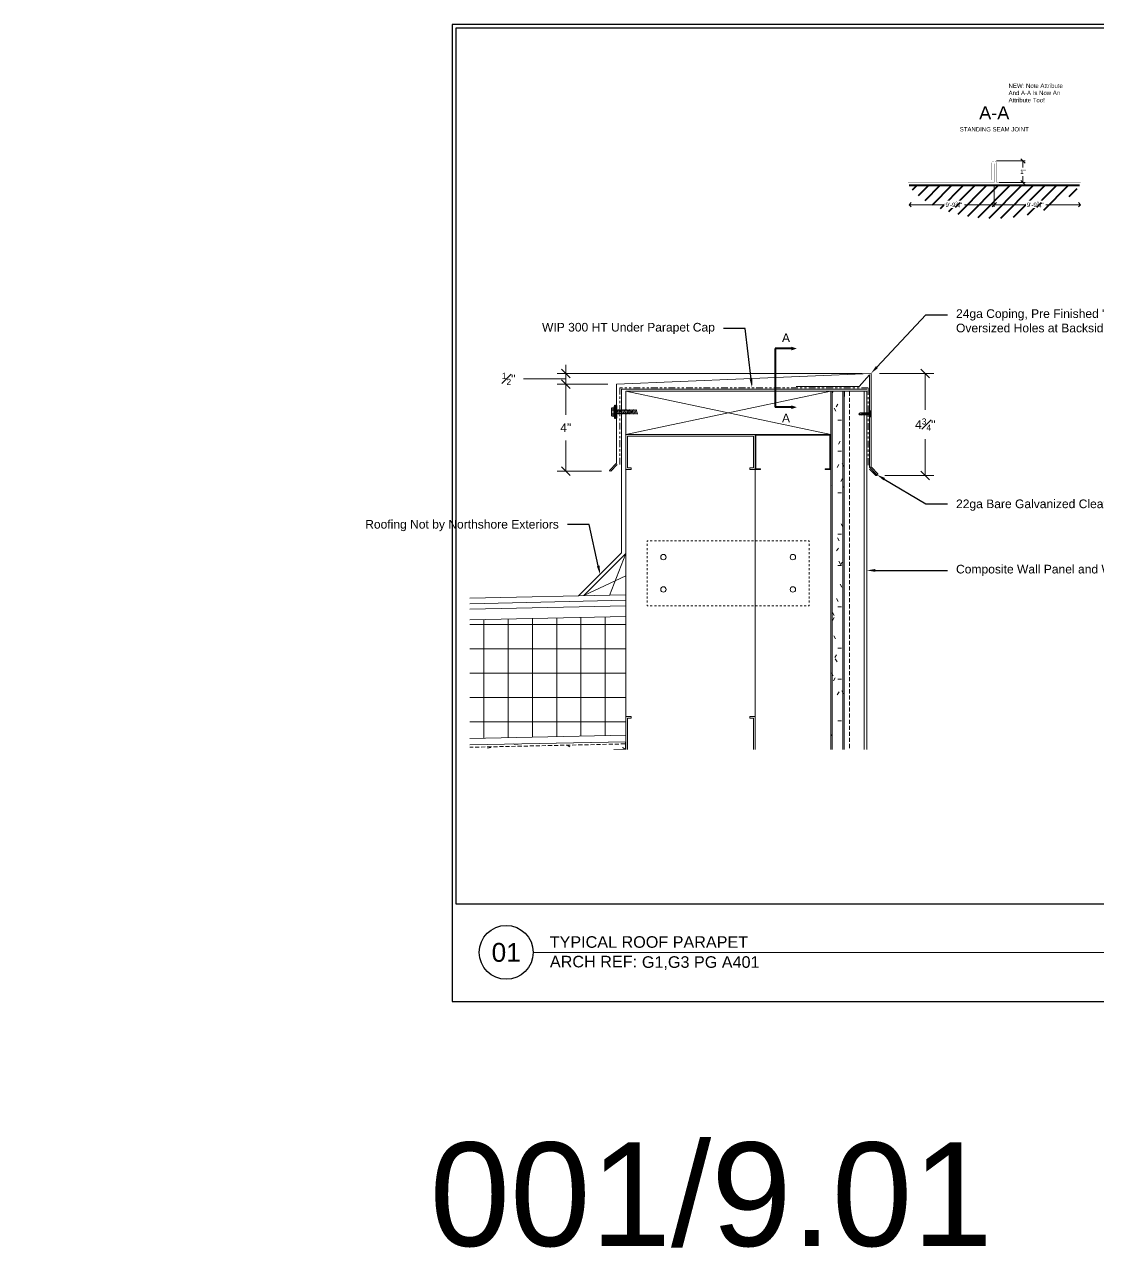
# Model space of a CAD drawing. Header units: inches. Extents: x -293 to 39679, y -468 to 198.
# Drawn here: x -39.9 to 9.9, y -11.2 to 45.5 of the extents above; entities that cross this region are included whole.
import ezdxf
from ezdxf import colors
from ezdxf.entities.mleader import LeaderData, LeaderLine
from ezdxf.enums import TextEntityAlignment as Align
from ezdxf.math import Vec2, Vec3

# ---------------------------------------------------------------- set-up
doc = ezdxf.new("R2010")
doc.units = ezdxf.units.IN
doc.header["$MEASUREMENT"] = 0
doc.linetypes.add('PHANTOM2', pattern=[1.25, 0.625, -0.125, 0.125, -0.125, 0.125, -0.125])
doc.layers.get('Defpoints').update_dxf_attribs({"color": 3})
doc.layers.add('NSE-Border', color=156, linetype='Continuous', plot=False)
for name, color, linetype, lineweight in [('NSE-By_Others', 252, 'Continuous', 0), ('NSE-Call-Outs', 51, 'Continuous', 13), ('NSE-Dimensions', 51, 'Continuous', 13), ('NSE-Hardware', 111, 'Continuous', 25), ('NSE-Notes', 11, 'Continuous', 40), ('NSE-Title', 51, 'Continuous', 9), ('NSE-Underlayment', 6, 'PHANTOM2', 13), ('nsm-Det-Obj_02_Flashing', 2, 'Continuous', 18)]:
    doc.layers.add(name, color=color, linetype=linetype, lineweight=lineweight)
doc.layers.add('NSE-Detail Border', color=7, linetype='Continuous')
doc.styles.add('002 - NSSM - Standard', font='arial.ttf', dxfattribs={"height": 0.2})
doc.styles.add('004 - NSSM - Standard', font='arial.ttf', dxfattribs={"height": 0.4})
doc.styles.add('008 - NSSM - Standard', font='arial.ttf', dxfattribs={"height": 0.8})
doc.styles.add('048 - NSSM - Standard', font='arial.ttf', dxfattribs={"height": 4.8})
doc.styles.add('Anno - NSSM - Standard', font='arial.ttf', dxfattribs={"height": 0.1})
doc.dimstyles.new('002 - NSSM - Standard', dxfattribs={"dimtxt": 0.2, "dimasz": 0.2, "dimexe": 0.1, "dimexo": 0.1, "dimgap": 0.1, "dimtad": 0, "dimtih": 1, "dimtoh": 1, "dimdec": 4, "dimzin": 3, "dimdsep": 46, "dimlunit": 4, "dimtxsty": '002 - NSSM - Standard', "dimblk": 'OBLIQUE', "dimcen": 0.2, "dimclrd": 256, "dimclre": 256, "dimclrt": 256, "dimadec": 0, "dimazin": 0, "dimtfac": 0.7, "dimtdec": 4, "dimtmove": 1, "dimatfit": 2, "dimfxl": 1, "dimtfill": 1, "dimtfillclr": 11, "dimfrac": 1, "dimtolj": 1, "dimtzin": 0, "dimlwd": 0, "dimlwe": 0, "dimarcsym": 0})
doc.dimstyles.new('004 - NSSM - Standard', dxfattribs={"dimtxt": 0.4, "dimasz": 0.4, "dimexe": 0.4, "dimexo": 0.4, "dimgap": 0.4, "dimtad": 0, "dimtih": 1, "dimtoh": 1, "dimdec": 4, "dimzin": 3, "dimdsep": 46, "dimlunit": 4, "dimtxsty": '004 - NSSM - Standard', "dimblk": 'OBLIQUE', "dimcen": 0.4, "dimclrd": 51, "dimclre": 51, "dimclrt": 256, "dimadec": 0, "dimazin": 0, "dimtfac": 0.7, "dimtdec": 4, "dimtmove": 1, "dimatfit": 2, "dimfxl": 1, "dimtfill": 1, "dimtfillclr": 11, "dimfrac": 1, "dimtolj": 1, "dimtzin": 0, "dimlwd": 0, "dimlwe": 0, "dimarcsym": 0})
doc.dimstyles.new('Anno - NSSM - Standard', dxfattribs={"dimtxt": 0.1, "dimasz": 0.1, "dimexe": 0.1, "dimexo": 0.0625, "dimgap": 0.05, "dimtad": 0, "dimtih": 1, "dimtoh": 1, "dimdec": 4, "dimzin": 3, "dimdsep": 46, "dimlunit": 5, "dimtxsty": 'Anno - NSSM - Standard', "dimblk": 'OBLIQUE', "dimcen": 0.1, "dimclrd": 256, "dimclre": 256, "dimclrt": 256, "dimadec": 0, "dimazin": 0, "dimtfac": 0.7, "dimtdec": 4, "dimtmove": 1, "dimatfit": 2, "dimfxl": 1, "dimtfill": 1, "dimtfillclr": 11, "dimfrac": 1, "dimtolj": 1, "dimtzin": 0, "dimlwd": 0, "dimlwe": 0, "dimarcsym": 0})

# ---------------------------------------------------------------- blocks, each defined once
blk = doc.blocks.new('*U6')
blk.add_wipeout([(8.13, 1.129), (8.13, 0), (0, 0), (0, 11.313), (8.172, 11.313), (8.172, 0), (8.13, 0), (8.13, 11.271), (0.042, 11.271), (0.042, 1.129)])
at = {"layer": 'Defpoints', "ltscale": 0.0625}
blk.add_lwpolyline([(0.042, 1.129), (8.13, 1.129), (8.13, 11.271), (0.042, 11.271)], close=True, dxfattribs=at)
at = {"layer": 'Defpoints'}
blk.add_circle((0.625, 0.567), 0.312, dxfattribs=at)
at = {"layer": 'NSE-Border', "ltscale": 0.0625}
blk.add_lwpolyline([(0, 0), (8.172, 0), (8.172, 11.313), (0, 11.313)], close=True, dxfattribs=at)
at = {"layer": 'NSE-Title'}
blk.add_line((0.938, 0.567), (7.922, 0.567), dxfattribs=at)
at = {"layer": 'Defpoints', "style": '008 - NSSM - Standard'}
blk.add_attdef('DETAIL_NUMBER', text='', height=0.218, dxfattribs=at).set_placement((0.625, 0.567), align=Align.MIDDLE_CENTER)
at = {"layer": 'NSE-Title', "style": '004 - NSSM - Standard'}
blk.add_text('ARCH REF:', height=0.1341, dxfattribs=at).set_placement((1.636, 0.46), align=Align.MIDDLE_CENTER)
for tag, p in [('DETAIL_DESCRIPTION', (1.129, 0.62)), ('ARCH_REF', (2.197, 0.388))]:
    blk.add_attdef(tag, p, '', height=0.134, dxfattribs=at)
blk = doc.blocks.new('_Oblique')
at = {"color": 0, "linetype": 'ByBlock', "lineweight": -2}
blk.add_line((-0.5, -0.5), (0.5, 0.5), dxfattribs=at)
blk = doc.blocks.new('*D20')
at = {"layer": 'Defpoints', "color": 0, "transparency": 16777216}
for p in [(-14.79, 28.834), (-12.435, 28.834), (-12.733, 24.81)]:
    blk.add_point(p, dxfattribs=at)
at = {"layer": 'NSE-Dimensions', "color": 51, "lineweight": 0, "transparency": 16777216}
for p, q in [((-12.835, 28.834), (-15.19, 28.834)), ((-14.79, 28.834), (-14.79, 27.422)), ((-14.79, 24.81), (-14.79, 26.222)), ((-13.133, 24.81), (-15.19, 24.81))]:
    blk.add_line(p, q, dxfattribs=at)
at = {"layer": 'NSE-Dimensions', "color": 51, "lineweight": 0, "transparency": 16777216, "xscale": 0.4, "yscale": 0.4, "zscale": 0.4}
for p, rotation in [((-14.79, 28.834), 90), ((-14.79, 24.81), 270)]:
    blk.add_blockref('_Oblique', p, dxfattribs=dict(at, rotation=rotation))
at = {"layer": 'NSE-Dimensions', "transparency": 16777216, "insert": (-14.79, 26.822), "char_height": 0.4, "attachment_point": 5, "style": '004 - NSSM - Standard', "bg_fill": 3, "box_fill_scale": 1.25, "bg_fill_color": 256, "bg_fill_true_color": 13158600, "bg_fill_transparency": 0}
blk.add_mtext('\\A1;4"', dxfattribs=at)
blk = doc.blocks.new('*D21')
at = {"layer": 'Defpoints', "color": 0, "transparency": 16777216}
for p in [(-0.643, 29.337), (-0.396, 24.601), (1.872, 24.601)]:
    blk.add_point(p, dxfattribs=at)
at = {"layer": 'NSE-Dimensions', "color": 51, "lineweight": 0, "transparency": 16777216}
for p, q in [((-0.243, 29.337), (2.272, 29.337)), ((1.872, 29.337), (1.872, 27.652)), ((1.872, 24.601), (1.872, 26.286)), ((0.004, 24.601), (2.272, 24.601))]:
    blk.add_line(p, q, dxfattribs=at)
at = {"layer": 'NSE-Dimensions', "color": 51, "lineweight": 0, "transparency": 16777216, "xscale": 0.4, "yscale": 0.4, "zscale": 0.4}
for p, rotation in [((1.872, 29.337), 90), ((1.872, 24.601), 270)]:
    blk.add_blockref('_Oblique', p, dxfattribs=dict(at, rotation=rotation))
at = {"layer": 'NSE-Dimensions', "transparency": 16777216, "insert": (1.872, 26.969), "char_height": 0.4, "attachment_point": 5, "style": '004 - NSSM - Standard', "bg_fill": 3, "box_fill_scale": 1.25, "bg_fill_color": 256, "bg_fill_true_color": 13158600, "bg_fill_transparency": 0}
blk.add_mtext('\\A1;4{\\H0.7x;\\S3#4;}"', dxfattribs=at)
blk = doc.blocks.new('*D22')
at = {"layer": 'Defpoints', "color": 0, "transparency": 16777216}
for p in [(-0.643, 29.337), (-14.79, 28.834), (-12.435, 28.834)]:
    blk.add_point(p, dxfattribs=at)
at = {"layer": 'NSE-Dimensions', "color": 51, "lineweight": 0, "transparency": 16777216}
for p, q in [((-14.79, 29.337), (-14.79, 29.737)), ((-15.953, 29.085), (-16.753, 29.085)), ((-14.79, 29.085), (-15.953, 29.085)), ((-1.043, 29.337), (-15.19, 29.337)), ((-14.79, 29.337), (-14.79, 28.834)), ((-14.79, 29.337), (-14.79, 28.834)), ((-12.835, 28.834), (-15.19, 28.834)), ((-14.79, 28.834), (-14.79, 28.434))]:
    blk.add_line(p, q, dxfattribs=at)
at = {"layer": 'NSE-Dimensions', "color": 51, "lineweight": 0, "transparency": 16777216, "xscale": 0.4, "yscale": 0.4, "zscale": 0.4}
for p, rotation in [((-14.79, 29.337), 270), ((-14.79, 28.834), 90)]:
    blk.add_blockref('_Oblique', p, dxfattribs=dict(at, rotation=rotation))
at = {"layer": 'NSE-Dimensions', "transparency": 16777216, "insert": (-17.439, 29.085), "char_height": 0.4, "attachment_point": 5, "style": '004 - NSSM - Standard', "bg_fill": 3, "box_fill_scale": 1.25, "bg_fill_color": 256, "bg_fill_true_color": 13158600, "bg_fill_transparency": 0}
blk.add_mtext('\\A1;{\\H0.7x;\\S1#2;}"', dxfattribs=at)
blk = doc.blocks.new('*D62')
at = {"lineweight": 0, "transparency": 16777216}
for p, q in [((0.1, 1.25), (1.428, 1.25)), ((1.328, 1.25), (1.328, 0.95)), ((0.225, 0.25), (1.428, 0.25)), ((1.328, 0.25), (1.328, 0.55))]:
    blk.add_line(p, q, dxfattribs=at)
at = {"layer": 'Defpoints', "color": 0, "transparency": 16777216}
for p in [(0, 1.25), (1.328, 1.25), (0.125, 0.25)]:
    blk.add_point(p, dxfattribs=at)
at = {"transparency": 16777216, "insert": (1.328, 0.75), "char_height": 0.2, "attachment_point": 5, "style": '002 - NSSM - Standard', "bg_fill": 3, "box_fill_scale": 1.25, "bg_fill_color": 256, "bg_fill_true_color": 13158600, "bg_fill_transparency": 0}
blk.add_mtext('\\A1;1"', dxfattribs=at)
at = {"lineweight": 0, "transparency": 16777216, "xscale": 0.2, "yscale": 0.2, "zscale": 0.2}
for p, rotation in [((1.328, 1.25), 90), ((1.328, 0.25), 270)]:
    blk.add_blockref('_Oblique', p, dxfattribs=dict(at, rotation=rotation))
blk = doc.blocks.new('_Open90')
at = {"color": 0, "linetype": 'ByBlock', "lineweight": -2}
for p, q in [((0, 0), (-1, 0)), ((-0.5, 0.5), (0, 0)), ((0, 0), (-0.5, -0.5))]:
    blk.add_line(p, q, dxfattribs=at)
blk = doc.blocks.new('*D68')
at = {"lineweight": 0, "transparency": 16777216}
for p, q in [((0, 0.15), (0, -0.88)), ((-3.745, -0.78), (-2.361, -0.78)), ((0, -0.78), (-1.384, -0.78))]:
    blk.add_line(p, q, dxfattribs=at)
at = {"layer": 'Defpoints', "color": 0, "transparency": 16777216}
for p in [(-3.945, 0.125), (0, 0.25), (-3.945, -0.78)]:
    blk.add_point(p, dxfattribs=at)
at = {"lineweight": 0, "transparency": 16777216, "xscale": 0.2, "yscale": 0.2, "zscale": 0.2, "rotation": 180}
blk.add_blockref('_Open90', (-3.945, -0.78), dxfattribs=at)
at = {"lineweight": 0, "transparency": 16777216, "xscale": 0.2, "yscale": 0.2, "zscale": 0.2}
blk.add_blockref('_Oblique', (0, -0.78), dxfattribs=at)
at = {"transparency": 16777216, "insert": (-1.872, -0.78), "char_height": 0.2, "attachment_point": 5, "style": '002 - NSSM - Standard', "bg_fill": 3, "box_fill_scale": 1.25, "bg_fill_color": 256, "bg_fill_true_color": 13158600, "bg_fill_transparency": 0}
blk.add_mtext('\\A1;9\'-9{\\H0.7x;\\S3#4;\\H1.42857x;"}', dxfattribs=at)
blk = doc.blocks.new('*D69')
at = {"lineweight": 0, "transparency": 16777216}
for p, q in [((0, 0.15), (0, -0.88)), ((0, -0.78), (1.414, -0.78)), ((3.804, -0.78), (2.39, -0.78))]:
    blk.add_line(p, q, dxfattribs=at)
at = {"layer": 'Defpoints', "color": 0, "transparency": 16777216}
for p in [(0, 0.25), (4.004, 0.25), (4.004, -0.78)]:
    blk.add_point(p, dxfattribs=at)
at = {"lineweight": 0, "transparency": 16777216, "xscale": 0.2, "yscale": 0.2, "zscale": 0.2, "rotation": 180}
blk.add_blockref('_Oblique', (0, -0.78), dxfattribs=at)
at = {"lineweight": 0, "transparency": 16777216, "xscale": 0.2, "yscale": 0.2, "zscale": 0.2}
blk.add_blockref('_Open90', (4.004, -0.78), dxfattribs=at)
at = {"transparency": 16777216, "insert": (1.902, -0.78), "char_height": 0.2, "attachment_point": 5, "style": '002 - NSSM - Standard', "bg_fill": 3, "box_fill_scale": 1.25, "bg_fill_color": 256, "bg_fill_true_color": 13158600, "bg_fill_transparency": 0}
blk.add_mtext('\\A1;9\'-9{\\H0.7x;\\S3#4;\\H1.42857x;"}', dxfattribs=at)
blk = doc.blocks.new('Section')
for p, q in [((0, 1.358), (0, -1.358)), ((0.75, 1.358), (0, 1.358)), ((0.75, -1.358), (0, -1.358))]:
    blk.add_line(p, q)
for points in [[(1, 1.358), (0.75, 1.441), (0.75, 1.274)], [(1, -1.358), (0.75, -1.441), (0.75, -1.274)]]:
    blk.add_solid(points)
at = {"style": '004 - NSSM - Standard'}
for p in [(0.5, 1.858), (0.5, -1.858)]:
    blk.add_text('A', height=0.4, dxfattribs=at).set_placement(p, align=Align.MIDDLE_CENTER)
blk = doc.blocks.new('*U19')
for p, q in [((-0.167, 0.09), (-0.077, 0.09)), ((-0.054, 0.185), (-0.028, 0.309)), ((-0.167, -0.09), (-0.077, -0.09)), ((-0.054, -0.175), (-0.028, -0.309))]:
    blk.add_line(p, q)
for points in [[(-0.077, 0.18), (-0.167, 0.18, 0.414214), (-0.179, 0.168), (-0.179, -0.168, 0.414214), (-0.167, -0.18), (-0.077, -0.18)], [(-0.179, 0.103, 0.414214), (-0.167, 0.09, 0.414214), (-0.179, 0.078)], [(-0.179, -0.078, 0.414214), (-0.167, -0.09, 0.414214), (-0.179, -0.103)]]:
    blk.add_lwpolyline(points, format="xyb")
for points in [[(-0.054, 0.196), (-0.077, 0.196), (-0.077, -0.196), (-0.054, -0.196)], [(0, -0.309), (-0.028, -0.309), (-0.028, 0.309), (0, 0.309)]]:
    blk.add_lwpolyline(points, close=True)
blk.add_lwpolyline([(0, 0.29), (0.052, 0.29), (0.052, -0.29), (0, -0.29)])
at = {"has_arrowhead": 0}
for points in [[(0.052, 0.08), (0.515, 0.08), (0.531, 0.079), (0.58, 0.072), (0.595, 0.07), (0.646, 0.059), (0.662, 0.054), (0.714, 0.038), (0.731, 0.032), (0.802, 0), (0.759, -0.02), (0.746, -0.026), (0.703, -0.042), (0.689, -0.046), (0.645, -0.059), (0.631, -0.062), (0.587, -0.071), (0.572, -0.074), (0.515, -0.08), (0.052, -0.08), (0.052, 0.08)], [(0.078, 0.08), (0.085, 0.108), (0.143, -0.108), (0.151, -0.08)], [(0.14, 0.08), (0.148, 0.108), (0.206, -0.108), (0.213, -0.08)], [(0.203, 0.08), (0.21, 0.108), (0.268, -0.108), (0.276, -0.08)], [(0.265, 0.08), (0.273, 0.108), (0.331, -0.108), (0.338, -0.08)], [(0.328, 0.08), (0.335, 0.108), (0.393, -0.108), (0.401, -0.08)], [(0.39, 0.08), (0.398, 0.108), (0.456, -0.108), (0.463, -0.08)], [(0.453, 0.08), (0.46, 0.108), (0.518, -0.108), (0.526, -0.08)], [(0.515, 0.08), (0.523, 0.108), (0.579, -0.099), (0.587, -0.071)], [(0.515, 0.08), (0.523, 0.108), (0.581, -0.108), (0.588, -0.08)], [(0.578, 0.08), (0.585, 0.108), (0.643, -0.108), (0.651, -0.08)], [(0.58, 0.072), (0.587, 0.1), (0.638, -0.087), (0.645, -0.059)], [(0.64, 0.08), (0.648, 0.108), (0.706, -0.108), (0.713, -0.08)], [(0.646, 0.059), (0.653, 0.087), (0.695, -0.07), (0.703, -0.042)], [(0.703, 0.08), (0.71, 0.108), (0.768, -0.108), (0.776, -0.08)], [(0.714, 0.038), (0.721, 0.066), (0.752, -0.048), (0.759, -0.02)], [(0.765, 0.08), (0.773, 0.108), (0.831, -0.108), (0.838, -0.08)], [(0.828, 0.08), (0.835, 0.108), (0.893, -0.108), (0.901, -0.08)], [(0.89, 0.08), (0.898, 0.108), (0.956, -0.108), (0.963, -0.08)], [(0.953, 0.08), (0.96, 0.108), (1.018, -0.108), (1.026, -0.08)], [(0.052, 0), (0.081, -0.108), (0.088, -0.08)]]:
    blk.add_leader(points, dimstyle='Anno - NSSM - Standard', override={"dimscale": 0, "dimclrd": 256, "dimldrblk": 'None'}, dxfattribs=at)
blk = doc.blocks.new('*U54')
h = blk.add_hatch()
h.set_pattern_fill('ANSI31', color=256, scale=3.056755, style=0)
h.set_pattern_definition([(45, (-7.35766, -2.1355), (-0.270182, 0.270182), [])])
h.paths.add_polyline_path([(-3.94478, 0.125), (-3.89696, 0.05433), (-3.84043, -0.02093), (-3.77905, -0.09503), (-3.71292, -0.1679), (-3.64211, -0.23943), (-3.56671, -0.30954), (-3.48681, -0.37814), (-3.40252, -0.44515), (-3.31394, -0.51047), (-3.22119, -0.57403), (-3.12438, -0.63574), (-3.02364, -0.69554), (-2.91908, -0.75334), (-2.81084, -0.80906), (-2.69907, -0.86265), (-2.58389, -0.91403), (-2.46546, -0.96314), (-2.34392, -1.00992), (-2.21942, -1.0543), (-2.09213, -1.09623), (-1.96221, -1.13566), (-1.82981, -1.17254), (-1.69511, -1.20683), (-1.55827, -1.23847), (-1.41947, -1.26743), (-1.27888, -1.29367), (-1.13667, -1.31717), (-0.99304, -1.33788), (-0.84815, -1.35579), (-0.7022, -1.37086), (-0.55536, -1.38309), (-0.40782, -1.39246), (-0.25977, -1.39896), (-0.11139, -1.40256), (0.03713, -1.40329), (0.18561, -1.40112), (0.33385, -1.39607), (0.48167, -1.38814), (0.62888, -1.37734), (0.7753, -1.36368), (0.92074, -1.34718), (1.06502, -1.32787), (1.20796, -1.30576), (1.34938, -1.28089), (1.4891, -1.25329), (1.62695, -1.22298), (1.76274, -1.19001), (1.89631, -1.15443), (2.02749, -1.11626), (2.15612, -1.07557), (2.28203, -1.03241), (2.40507, -0.98682), (2.52507, -0.93888), (2.64189, -0.88862), (2.75539, -0.83613), (2.86541, -0.78146), (2.97182, -0.72469), (3.07449, -0.66589), (3.17329, -0.60512), (3.26808, -0.54247), (3.35876, -0.47802), (3.44521, -0.41185), (3.52731, -0.34404), (3.60497, -0.27467), (3.67809, -0.20384), (3.74658, -0.13162), (3.81034, -0.05813), (3.8693, 0.01656), (3.92339, 0.09235), (3.94428, 0.125)])
blk.add_line((-3.94497, 0.125), (3.94497, 0.125))
at = {"style": '002 - NSSM - Standard'}
blk.add_text('STANDING SEAM JOINT', height=0.2, dxfattribs=at).set_placement((0, 2.61779), align=Align.CENTER)
for tag, height, style, p in [('SECTION', 0.6, '004 - NSSM - Standard', (0, 3)), ('NOTE', 0.2, '002 - NSSM - Standard', (0, 2.03037))]:
    blk.add_attdef(tag, text='', height=height, dxfattribs=dict(style=style)).set_placement(p, align=Align.BOTTOM_CENTER)
at = {"layer": 'Defpoints', "insert": (0.66466, 4.83442), "char_height": 0.2, "attachment_point": 1, "style": '002 - NSSM - Standard'}
blk.add_mtext_dynamic_manual_height_columns('\\A1;NEW: Note Attribute And A-A Is Now An Attribute Too!', width=2.8589136, gutter_width=1, heights=[0], dxfattribs=at)
dim = blk.add_linear_dim(base=(1.32848, 1.25), p1=(0.125, 0.25), p2=(0, 1.25), angle=90, dimstyle='002 - NSSM - Standard')
dim.commit()
dim.dimension.update_dxf_attribs({"geometry": '*D62', "text_midpoint": (1.32848, 0.75), "dimtype": 160})
dim = blk.add_linear_dim(base=(-3.94497, -0.78014), p1=(0, 0.25), p2=(-3.94497, 0.125), text='9\'-9{\\H0.7x;\\S3#4;\\H1.42857x;"}', dimstyle='002 - NSSM - Standard', override={"dimblk1": 'Oblique', "dimblk2": 'Open90', "dimsah": 1, "dimse2": 1})
dim.commit()
dim.dimension.update_dxf_attribs({"geometry": '*D68', "text_midpoint": (-1.87248, -0.78014)})
dim = blk.add_linear_dim(base=(4.0039, -0.78014), p1=(0, 0.25), p2=(4.0039, 0.25), text='9\'-9{\\H0.7x;\\S3#4;\\H1.42857x;"}', dimstyle='002 - NSSM - Standard', override={"dimblk1": 'Oblique', "dimblk2": 'Open90', "dimsah": 1, "dimse2": 1})
dim.commit()
dim.dimension.update_dxf_attribs({"geometry": '*D69', "text_midpoint": (1.90195, -0.78014)})
at = {"const_width": 0.01}
blk.add_lwpolyline([(4.0039, 0.25), (0.125, 0.25), (0.125, 1.125, 1), (-0.125, 1.125), (-0.125, 0.375)], format="xyb", dxfattribs=at)
blk.add_lwpolyline([(0, 1.125), (0, 0.25), (-4.0039, 0.25)], dxfattribs=at)

msp = doc.modelspace()

# ---------------------------------------------------------------- block references
at = {"layer": 'NSE-Detail Border', "xscale": 4, "yscale": 4, "zscale": 4}
msp.add_blockref('*U6', (-20.05002, 0.25), dxfattribs=at).add_auto_attribs({'DETAIL_DESCRIPTION': 'TYPICAL ROOF PARAPET', 'ARCH_REF': 'G1,G3 PG A401', 'DETAIL_NUMBER': '01'})

# ---------------------------------------------------------------- texts
at = {"layer": 'Defpoints', "color": 5, "insert": (-8.05002, -6.28629), "char_height": 4.8, "attachment_point": 2, "style": '048 - NSSM - Standard'}
msp.add_mtext_dynamic_manual_height_columns('001/9.01', width=15.7513444, gutter_width=2, heights=[0], dxfattribs=at)

# ---------------------------------------------------------------- next in the draw order: linework, layer by layer
at = {"layer": 'NSE-By_Others'}
msp.add_line((-12.01145, 11.91405), (-12.01145, 24.89239), dxfattribs=at)
for points in [[(-0.83979, 28.61239), (-12.19979, 28.61239), (-12.19979, 21.02572), (-14.19645, 19.02905)], [(-1.88645, 28.50739), (-12.01145, 28.50739), (-12.01145, 26.50739), (-2.51145, 28.50739)], [(-2.53479, 26.50739), (-2.51145, 26.50739), (-12.01145, 28.50739)], [(-2.51145, 28.50739), (-2.51145, 26.48405)], [(-2.44979, 28.50739), (-2.44979, 11.91405)], [(-2.39812, 28.50739), (-2.43979, 28.43572)], [(-1.94979, 28.50739), (-1.94979, 11.91405)], [(-0.83979, 11.91405), (-0.83979, 28.50905), (-1.87312, 28.50905), (-1.87312, 28.27239)], [(-0.95812, 11.91405), (-0.95812, 28.50739), (-1.82479, 28.50739)], [(-1.63645, 28.29739), (-1.63645, 28.50739)], [(-2.18479, 27.91739), (-2.26312, 27.78072)], [(-1.63645, 28.01739), (-1.63645, 28.20405)], [(-1.63645, 27.73572), (-1.63645, 27.92239)], [(-2.51145, 27.64739), (-2.49645, 27.64739)], [(-2.26979, 27.58905), (-2.34979, 27.72572)], [(-1.63645, 27.45405), (-1.63645, 27.64239)], [(-1.63645, 27.17239), (-1.63645, 27.36072)], [(-2.51145, 26.68739), (-2.49645, 26.68739)], [(-2.17479, 27.16739), (-2.01645, 27.16739)], [(-1.63645, 26.89072), (-1.63645, 27.07905)], [(-1.63645, 26.61072), (-1.63645, 26.79739)], [(-12.01145, 26.47572), (-12.01145, 24.91405)], [(-6.04312, 26.50739), (-11.98145, 26.50739)], [(-11.98145, 24.88239), (-11.76145, 24.88239), (-11.76145, 24.96072), (-11.93312, 24.96072), (-11.93312, 26.42905), (-6.08979, 26.42905), (-6.08979, 24.96072), (-6.26145, 24.96072), (-6.26145, 24.88239), (-6.04312, 24.88239)], [(-6.03479, 26.50739), (-5.98812, 26.50739)], [(-6.01145, 11.91405), (-6.01145, 26.47572)], [(-2.54312, 26.50739), (-5.97979, 26.50739)], [(-5.97979, 24.88239), (-5.76145, 24.88239), (-5.76145, 24.91739), (-5.97645, 24.91739), (-5.97645, 26.47239), (-2.54645, 26.47239), (-2.54645, 24.91739), (-2.76145, 24.91739), (-2.76145, 24.88239), (-2.54312, 24.88239)], [(-2.51145, 24.91405), (-2.51145, 26.47572)], [(-2.07312, 26.19072), (-2.15312, 26.05405)], [(-1.63645, 26.32905), (-1.63645, 26.51572)], [(-1.63645, 26.04739), (-1.63645, 26.23572)], [(-2.17479, 25.72739), (-2.01645, 25.72739)], [(-1.63645, 25.76572), (-1.63645, 25.95405)], [(-1.63645, 25.48572), (-1.63645, 25.67239)], [(-2.51145, 25.24739), (-2.49645, 25.24739)], [(-2.13812, 25.11905), (-2.21645, 24.98239)], [(-1.90145, 25.03072), (-1.98145, 25.16739)], [(-1.63645, 25.20405), (-1.63645, 25.39072)], [(-1.63645, 24.92239), (-1.63645, 25.11072)], [(-2.51145, 24.90572), (-2.51145, 11.91405)], [(-1.96145, 24.46239), (-2.04145, 24.32572)], [(-1.63645, 24.64072), (-1.63645, 24.82905)], [(-1.63645, 24.36072), (-1.63645, 24.54739)], [(-2.49312, 24.13405), (-2.51145, 24.16572)], [(-2.17479, 23.80572), (-2.01645, 23.80572)], [(-1.88645, 24.04405), (-1.91645, 24.09572)], [(-1.63645, 24.07905), (-1.63645, 24.26572)], [(-1.63645, 23.79739), (-1.63645, 23.98572)], [(-1.63645, 23.51572), (-1.63645, 23.70405)], [(-1.63645, 23.23405), (-1.63645, 23.42239)], [(-1.63645, 22.95405), (-1.63645, 23.14072)], [(-1.63645, 22.67239), (-1.63645, 22.85905)], [(-2.50645, 22.56072), (-2.51145, 22.55072)], [(-2.51145, 22.36572), (-2.49645, 22.36572)], [(-1.94812, 22.23072), (-2.02812, 22.36739)], [(-1.63645, 22.39072), (-1.63645, 22.57905)], [(-1.63645, 22.10905), (-1.63645, 22.29739)], [(-11.01145, 21.52905), (-11.01145, 21.57572), (-10.96479, 21.57572)], [(-10.87145, 21.57572), (-10.77812, 21.57572)], [(-10.68312, 21.57572), (-10.58979, 21.57572)], [(-10.49645, 21.57572), (-10.40312, 21.57572)], [(-10.30812, 21.57572), (-10.21479, 21.57572)], [(-10.12145, 21.57572), (-10.02812, 21.57572)], [(-9.93312, 21.57572), (-9.83979, 21.57572)], [(-9.74645, 21.57572), (-9.65312, 21.57572)], [(-9.55812, 21.57572), (-9.46479, 21.57572)], [(-9.37145, 21.57572), (-9.27812, 21.57572)], [(-9.18312, 21.57572), (-9.08979, 21.57572)], [(-8.99645, 21.57572), (-8.90312, 21.57572)], [(-8.80812, 21.57572), (-8.71479, 21.57572)], [(-8.62145, 21.57572), (-8.52812, 21.57572)], [(-8.43312, 21.57572), (-8.33979, 21.57572)], [(-8.24645, 21.57572), (-8.15312, 21.57572)], [(-8.05812, 21.57572), (-7.96479, 21.57572)], [(-7.87145, 21.57572), (-7.77812, 21.57572)], [(-7.68312, 21.57572), (-7.58979, 21.57572)], [(-7.49645, 21.57572), (-7.40312, 21.57572)], [(-7.30812, 21.57572), (-7.21479, 21.57572)], [(-7.12145, 21.57572), (-7.02812, 21.57572)], [(-6.93312, 21.57572), (-6.83979, 21.57572)], [(-6.74645, 21.57572), (-6.65312, 21.57572)], [(-6.55812, 21.57572), (-6.46479, 21.57572)], [(-6.37145, 21.57572), (-6.27812, 21.57572)], [(-6.18312, 21.57572), (-6.08979, 21.57572)], [(-5.99645, 21.57572), (-5.90312, 21.57572)], [(-5.80812, 21.57572), (-5.71479, 21.57572)], [(-5.62145, 21.57572), (-5.52812, 21.57572)], [(-5.43312, 21.57572), (-5.33979, 21.57572)], [(-5.24645, 21.57572), (-5.15312, 21.57572)], [(-5.05812, 21.57572), (-4.96479, 21.57572)], [(-4.87145, 21.57572), (-4.77812, 21.57572)], [(-4.68312, 21.57572), (-4.58979, 21.57572)], [(-4.49645, 21.57572), (-4.40312, 21.57572)], [(-4.30812, 21.57572), (-4.21479, 21.57572)], [(-4.12145, 21.57572), (-4.02812, 21.57572)], [(-3.93312, 21.57572), (-3.83979, 21.57572)], [(-3.74645, 21.57572), (-3.65312, 21.57572)], [(-3.55812, 21.57572), (-3.51145, 21.57572), (-3.51145, 21.52905)], [(-2.12479, 21.57572), (-2.20312, 21.71239)], [(-2.17479, 21.88572), (-2.01645, 21.88572)], [(-1.63645, 21.82905), (-1.63645, 22.01572)], [(-1.63645, 21.54739), (-1.63645, 21.73405)], [(-12.01145, 19.95405), (-13.94979, 19.05072), (-12.01145, 20.98905), (-12.75645, 19.05072)], [(-11.01145, 21.34239), (-11.01145, 21.43572)], [(-11.01145, 21.15405), (-11.01145, 21.24739)], [(-11.01145, 20.96739), (-11.01145, 21.06072)], [(-3.51145, 21.43572), (-3.51145, 21.34239)], [(-3.51145, 21.24739), (-3.51145, 21.15405)], [(-3.51145, 21.06072), (-3.51145, 20.96739)], [(-2.51145, 21.40572), (-2.49645, 21.40572)], [(-2.15479, 21.24905), (-2.23479, 21.11239)], [(-1.63645, 21.26572), (-1.63645, 21.45405)], [(-1.63645, 20.98405), (-1.63645, 21.17239)], [(-11.01145, 20.77905), (-11.01145, 20.87239)], [(-11.01145, 20.59239), (-11.01145, 20.68572)], [(-11.01145, 20.40405), (-11.01145, 20.49739)], [(-3.51145, 20.87239), (-3.51145, 20.77905)], [(-3.51145, 20.68572), (-3.51145, 20.59239)], [(-3.51145, 20.49739), (-3.51145, 20.40405)], [(-2.17479, 20.44572), (-2.01645, 20.44572)], [(-2.05979, 20.50405), (-2.13979, 20.64072)], [(-1.97979, 20.59239), (-2.05812, 20.45572)], [(-1.63645, 20.70405), (-1.63645, 20.89072)], [(-1.63645, 20.42239), (-1.63645, 20.60905)], [(-11.01145, 20.21739), (-11.01145, 20.31072)], [(-11.01145, 20.02905), (-11.01145, 20.12239)], [(-11.01145, 19.84239), (-11.01145, 19.93572)], [(-3.51145, 20.31072), (-3.51145, 20.21739)], [(-3.51145, 20.12239), (-3.51145, 20.02905)], [(-3.51145, 19.93572), (-3.51145, 19.84239)], [(-2.51145, 19.96572), (-2.49645, 19.96572)], [(-1.63645, 20.14072), (-1.63645, 20.32905)], [(-1.63645, 19.85905), (-1.63645, 20.04739)], [(-11.01145, 19.65405), (-11.01145, 19.74739)], [(-11.01145, 19.46739), (-11.01145, 19.56072)], [(-11.01145, 19.27905), (-11.01145, 19.37239)], [(-3.51145, 19.74739), (-3.51145, 19.65405)], [(-3.51145, 19.56072), (-3.51145, 19.46739)], [(-3.51145, 19.37239), (-3.51145, 19.27905)], [(-1.99645, 19.43239), (-2.07479, 19.56905)], [(-1.63645, 19.57905), (-1.63645, 19.76572)], [(-1.63645, 19.29739), (-1.63645, 19.48405)], [(-12.02312, 19.07572), (-19.23312, 18.91905)], [(-12.01145, 18.82572), (-19.23312, 18.66905)], [(-11.01145, 19.09239), (-11.01145, 19.18572)], [(-11.01145, 18.90405), (-11.01145, 18.99739)], [(-11.01145, 18.71739), (-11.01145, 18.81072)], [(-3.51145, 19.18572), (-3.51145, 19.09239)], [(-3.51145, 18.99739), (-3.51145, 18.90405)], [(-3.51145, 18.81072), (-3.51145, 18.71739)], [(-2.17145, 18.77739), (-2.24979, 18.91405)], [(-1.63645, 19.01572), (-1.63645, 19.20239)], [(-1.63645, 18.73405), (-1.63645, 18.92239)], [(-12.01145, 18.57572), (-19.23312, 18.41905)], [(-10.96479, 18.57572), (-11.01145, 18.57572), (-11.01145, 18.62239)], [(-10.77812, 18.57572), (-10.87145, 18.57572)], [(-10.58979, 18.57572), (-10.68312, 18.57572)], [(-10.40312, 18.57572), (-10.49645, 18.57572)], [(-10.21479, 18.57572), (-10.30812, 18.57572)], [(-10.02812, 18.57572), (-10.12145, 18.57572)], [(-9.83979, 18.57572), (-9.93312, 18.57572)], [(-9.65312, 18.57572), (-9.74645, 18.57572)], [(-9.46479, 18.57572), (-9.55812, 18.57572)], [(-9.27812, 18.57572), (-9.37145, 18.57572)], [(-9.08979, 18.57572), (-9.18312, 18.57572)], [(-8.90312, 18.57572), (-8.99645, 18.57572)], [(-8.71479, 18.57572), (-8.80812, 18.57572)], [(-8.52812, 18.57572), (-8.62145, 18.57572)], [(-8.33979, 18.57572), (-8.43312, 18.57572)], [(-8.15312, 18.57572), (-8.24645, 18.57572)], [(-7.96479, 18.57572), (-8.05812, 18.57572)], [(-7.77812, 18.57572), (-7.87145, 18.57572)], [(-7.58979, 18.57572), (-7.68312, 18.57572)], [(-7.40312, 18.57572), (-7.49645, 18.57572)], [(-7.21479, 18.57572), (-7.30812, 18.57572)], [(-7.02812, 18.57572), (-7.12145, 18.57572)], [(-6.83979, 18.57572), (-6.93312, 18.57572)], [(-6.65312, 18.57572), (-6.74645, 18.57572)], [(-6.46479, 18.57572), (-6.55812, 18.57572)], [(-6.27812, 18.57572), (-6.37145, 18.57572)], [(-6.08979, 18.57572), (-6.18312, 18.57572)], [(-5.90312, 18.57572), (-5.99645, 18.57572)], [(-5.71479, 18.57572), (-5.80812, 18.57572)], [(-5.52812, 18.57572), (-5.62145, 18.57572)], [(-5.33979, 18.57572), (-5.43312, 18.57572)], [(-5.15312, 18.57572), (-5.24645, 18.57572)], [(-4.96479, 18.57572), (-5.05812, 18.57572)], [(-4.77812, 18.57572), (-4.87145, 18.57572)], [(-4.58979, 18.57572), (-4.68312, 18.57572)], [(-4.40312, 18.57572), (-4.49645, 18.57572)], [(-4.21479, 18.57572), (-4.30812, 18.57572)], [(-4.02812, 18.57572), (-4.12145, 18.57572)], [(-3.83979, 18.57572), (-3.93312, 18.57572)], [(-3.65312, 18.57572), (-3.74645, 18.57572)], [(-3.51145, 18.62239), (-3.51145, 18.57572), (-3.55812, 18.57572)], [(-2.34645, 18.12072), (-2.42645, 18.25739)], [(-2.17479, 18.52572), (-2.01645, 18.52572)], [(-1.63645, 18.45239), (-1.63645, 18.64072)], [(-1.63645, 18.17239), (-1.63645, 18.35905)], [(-12.01145, 18.07572), (-19.23312, 17.91905)], [(-19.23312, 17.70072), (-12.01145, 17.70072)], [(-18.58479, 12.43072), (-18.58479, 17.93405)], [(-17.45979, 12.45572), (-17.45979, 17.95739)], [(-16.33479, 12.48072), (-16.33479, 17.98239)], [(-15.20979, 12.50405), (-15.20979, 18.00572)], [(-14.08479, 12.52905), (-14.08479, 18.03072)], [(-12.95979, 12.55405), (-12.95979, 18.05572)], [(-2.34812, 18.03405), (-2.42645, 17.89739)], [(-1.63645, 17.89072), (-1.63645, 18.07739)], [(-1.63645, 17.60905), (-1.63645, 17.79739)], [(-2.51145, 17.08572), (-2.49645, 17.08572)], [(-2.28312, 17.04905), (-2.36145, 17.18572)], [(-1.63645, 17.32739), (-1.63645, 17.51572)], [(-1.63645, 17.04739), (-1.63645, 17.23405)], [(-19.23312, 16.57572), (-12.01145, 16.57572)], [(-2.17479, 16.60572), (-2.01645, 16.60572)], [(-1.63645, 16.76572), (-1.63645, 16.95239)], [(-1.63645, 16.48405), (-1.63645, 16.67239)], [(-2.51145, 16.12572), (-2.49645, 16.12572)], [(-2.23645, 16.30739), (-2.31479, 16.17072)], [(-2.21812, 15.97739), (-2.29812, 16.11405)], [(-1.63645, 16.20239), (-1.63645, 16.39072)], [(-1.63645, 15.92239), (-1.63645, 16.10905)], [(-19.23312, 15.45072), (-12.01145, 15.45072)], [(-2.39479, 15.32239), (-2.47312, 15.45905)], [(-1.63645, 15.64072), (-1.63645, 15.82739)], [(-1.63645, 15.35905), (-1.63645, 15.54739)], [(-2.30145, 15.23572), (-2.37979, 15.09905)], [(-2.17479, 15.16572), (-2.01645, 15.16572)], [(-1.63645, 15.07739), (-1.63645, 15.26572)], [(-1.63645, 14.79572), (-1.63645, 14.98405)], [(-19.23312, 14.32572), (-12.01145, 14.32572)], [(-2.51145, 14.68572), (-2.49645, 14.68572)], [(-2.12479, 14.57905), (-2.20479, 14.44239)], [(-1.91479, 14.49072), (-1.99312, 14.62739)], [(-1.63645, 14.51572), (-1.63645, 14.70239)], [(-1.63645, 14.23405), (-1.63645, 14.42072)], [(-2.50645, 13.59405), (-2.51145, 13.60572)], [(-1.63645, 13.95239), (-1.63645, 14.14072)], [(-1.63645, 13.67072), (-1.63645, 13.85905)], [(-19.23312, 13.20072), (-12.01145, 13.20072)], [(-11.93312, 11.91405), (-11.93312, 13.37239), (-11.76145, 13.37239), (-11.76145, 13.45072), (-11.98145, 13.45072)], [(-6.04312, 13.45072), (-6.26145, 13.45072), (-6.26145, 13.37239), (-6.08979, 13.37239), (-6.08979, 11.91405)], [(-2.17479, 13.24572), (-2.01645, 13.24572)], [(-1.63645, 13.39072), (-1.63645, 13.57739)], [(-1.63645, 13.10905), (-1.63645, 13.29572)], [(-19.23312, 12.41739), (-12.01145, 12.57405)], [(-2.44145, 12.52405), (-2.51145, 12.64572)], [(-1.63645, 12.82739), (-1.63645, 13.01572)], [(-1.63645, 12.54572), (-1.63645, 12.73405)], [(-12.01645, 11.91405), (-12.01645, 12.27572), (-19.23312, 12.13405), (-12.01145, 12.27572)], [(-19.08145, 12.02239), (-19.23312, 12.01905)], [(-18.80145, 12.02739), (-18.98812, 12.02405)], [(-18.51979, 12.03405), (-18.70645, 12.03072)], [(-18.23812, 12.04072), (-18.42645, 12.03572)], [(-18.41312, 11.98072), (-18.25645, 12.00072)], [(-17.95812, 12.04572), (-18.14479, 12.04239)], [(-17.67645, 12.05239), (-17.86312, 12.04905)], [(-17.39479, 12.05905), (-17.58312, 12.05405)], [(-17.11312, 12.06405), (-17.30145, 12.06072)], [(-17.15645, 12.14072), (-17.20812, 12.17405)], [(-16.99145, 12.16739), (-17.14812, 12.14739)], [(-16.83312, 12.07072), (-17.01979, 12.06739)], [(-16.55145, 12.07739), (-16.73812, 12.07239)], [(-16.26979, 12.08239), (-16.45812, 12.07905)], [(-15.98979, 12.08905), (-16.17645, 12.08572)], [(-15.70812, 12.09572), (-15.89479, 12.09072)], [(-15.42645, 12.10072), (-15.61479, 12.09739)], [(-15.14479, 12.10739), (-15.33312, 12.10405)], [(-14.86479, 12.11405), (-15.05145, 12.10905)], [(-14.58312, 12.11905), (-14.76979, 12.11572)], [(-14.59479, 12.03239), (-14.72812, 12.11739)], [(-14.30145, 12.12572), (-14.48979, 12.12239)], [(-14.01979, 12.13239), (-14.20812, 12.12739)], [(-13.73979, 12.13739), (-13.92645, 12.13405)], [(-13.45812, 12.14405), (-13.64645, 12.13905)], [(-13.17645, 12.15072), (-13.36479, 12.14572)], [(-12.89645, 12.15572), (-13.08312, 12.15239)], [(-12.61479, 12.16239), (-12.80145, 12.15739)], [(-12.01145, 11.92572), (-12.56645, 11.91405)], [(-12.33312, 12.16905), (-12.52145, 12.16405)], [(-12.01812, 12.17572), (-12.23979, 12.17072)], [(-12.16479, 12.00905), (-12.03312, 11.92405)], [(-1.63645, 12.26572), (-1.63645, 12.45239)], [(-1.63645, 11.98405), (-1.63645, 12.17072)]]:
    msp.add_lwpolyline(points, dxfattribs=at)
for points in [[(-5.98268, 26.50892, 0.41421365), (-6.01519, 26.47809, 0.41421361), (-6.04602, 26.50892)], [(-6.04602, 24.88552, 0.41421356), (-6.01519, 24.91635, 0.41421365), (-5.98268, 24.88552)]]:
    msp.add_lwpolyline(points, format="xyb", dxfattribs=at)
for centre in [(-10.26452, 20.82786), (-4.26428, 20.82786), (-10.26452, 19.32779), (-4.26428, 19.32779)]:
    msp.add_circle(centre, 0.12583, dxfattribs=at)
for centre, start, end in [((-11.9846, 26.47809), 89.999992, 180.000008), ((-2.54588, 26.47809), 0, 90.000008), ((-11.9846, 24.91635), 179.999992, 270.000008), ((-2.54588, 24.91635), 269.999992, 359.999992), ((-11.9846, 13.42089), 89.999992, 180.000008), ((-6.04602, 13.42089), 0, 90.000008)]:
    msp.add_arc(centre, 0.03083, start, end, dxfattribs=at)
at = {"layer": 'NSE-Hardware'}
for points in [[(-0.70645, 27.50072), (-1.16479, 27.50072), (-1.20645, 27.45405), (-1.06645, 27.43405)], [(-0.70645, 27.42239), (-1.17645, 27.42239), (-1.20645, 27.45405)], [(-1.01812, 27.50072), (-1.02312, 27.52072), (-1.05645, 27.40405), (-1.06145, 27.42239)], [(-0.96979, 27.50072), (-0.97479, 27.52072), (-1.00979, 27.40405), (-1.01312, 27.42239)], [(-0.90645, 27.50072), (-0.91145, 27.52072), (-0.94645, 27.40405), (-0.95145, 27.42239)], [(-0.84479, 27.50072), (-0.84979, 27.52072), (-0.88479, 27.40405), (-0.88812, 27.42239)], [(-0.78145, 27.50072), (-0.78645, 27.52072), (-0.82145, 27.40405), (-0.82645, 27.42239)], [(-0.71979, 27.50072), (-0.72479, 27.52072), (-0.75979, 27.40405), (-0.76312, 27.42239)], [(-0.67645, 27.32739), (-0.67645, 27.59572)]]:
    msp.add_lwpolyline(points, dxfattribs=at)
for centre, radius, start, end in [((-1.09749, 27.46479), 0.03917, 269.077155, 92.274172), ((-0.69413, 27.58813), 0.0175, 33.057898, 146.942102), ((-0.69413, 27.33979), 0.0175, 213.057898, 326.942102)]:
    msp.add_arc(centre, radius, start, end, dxfattribs=at)
at = {"layer": 'NSE-Underlayment', "ltscale": 0.5}
msp.add_lwpolyline([(-0.77812, 25.09239), (-0.77812, 28.67405), (-12.28479, 28.67405), (-12.28479, 25.06739)], dxfattribs=at)
at = {"layer": 'nsm-Det-Obj_02_Flashing'}
for points in [[(-12.43479, 25.20405), (-12.43479, 28.83416), (-0.64312, 29.33678), (-0.64312, 29.33678), (-0.64312, 25.03239)], [(-4.11336, 28.73655), (-1.18759, 28.73655), (-0.70645, 29.27152), (-0.70645, 25.03239)], [(-0.37145, 24.64405), (-0.70645, 24.98905), (-0.70645, 28.73739)], [(-12.75145, 24.86072), (-12.45312, 25.15905)], [(-12.40979, 25.11572), (-12.70812, 24.81572)], [(-0.62479, 24.98739), (-0.32645, 24.68905)], [(-0.41479, 24.60072), (-0.71479, 24.89905)]]:
    msp.add_lwpolyline(points, dxfattribs=at)
for centre, radius, start, end in [((-12.50129, 25.20634), 0.0625, 314.999959, 359.999981), ((-0.58413, 25.03469), 0.12583, 179.999987, 225.000021), ((-0.58413, 25.03469), 0.0625, 179.999981, 225.000041), ((-12.73296, 24.84132), 0.03083, 135.000016, 314.999984), ((-0.39579, 24.66968), 0.06917, 251.564933, 18.435067)]:
    msp.add_arc(centre, radius, start, end, dxfattribs=at)

# ---------------------------------------------------------------- next in the draw order: block references
at = {"layer": 'NSE-Hardware'}
msp.add_blockref('*U19', (-12.4864, 27.55229), dxfattribs=at)
at = {"layer": 'NSE-Notes'}
msp.add_blockref('*U54', (5.06846, 37.9273), dxfattribs=at).add_auto_attribs({'SECTION': 'A-A'})

# ---------------------------------------------------------------- next in the draw order: leaders
at = {"layer": 'NSE-Call-Outs'}
ml = msp.add_multileader_mtext('Standard', dxfattribs=at)
ml.set_content('Roofing Not by Northshore Exteriors ', color=256, style='Anno - NSSM - Standard')
ml.set_leader_properties(color=51)
ml.build(insert=Vec2(0, 0))
ml.multileader.update_dxf_attribs({"dogleg_length": 0.25, "arrow_head_size": 0.4, "scale": 4})
ctx = ml.context
ctx.base_point, ctx.scale, ctx.char_height, ctx.arrow_head_size, ctx.landing_gap_size, ctx.plane_origin = Vec3(-19.15911, 22.34474), 4, 0.4, 0.4, 0.4, Vec3(-13.19812, 20.02739)
ctx.text_align_type = 2
notes = []
notes.append((ctx, [(0, (1, 1, 0), (-13.71163, 22.34474), (-1, 0), 1, [(0, [(-13.19812, 20.02739)], 0, [])])]))
ctx.mtext.insert, ctx.mtext.width, ctx.mtext.alignment, ctx.mtext.flow_direction = Vec3(-15.11163, 22.54802), 4.5207281, 3, 5
ml = msp.add_multileader_mtext('Standard', dxfattribs=at)
ml.set_content('Composite Wall Panel and WRB Not by Northshore Exteriors, Typical', color=256, style='Anno - NSSM - Standard')
ml.set_leader_properties(color=51)
ml.build(insert=Vec2(0, 0))
ml.multileader.update_dxf_attribs({"dogleg_length": 0.25, "arrow_head_size": 0.4, "scale": 4})
ctx = ml.context
ctx.base_point, ctx.scale, ctx.char_height, ctx.arrow_head_size, ctx.landing_gap_size, ctx.plane_origin = Vec3(2.89773, 20.21155), 4, 0.4, 0.4, 0.4, Vec3(-0.83979, 20.21155)
notes.append((ctx, [(0, (1, 1, 0), (1.89773, 20.21155), (1, 0), 1, [(0, [(-0.83979, 20.21155)], 0, [])])]))
ctx.mtext.insert, ctx.mtext.width, ctx.mtext.flow_direction = Vec3(3.29773, 20.47035), 7.4641329, 5
for ctx, leaders in notes:
    for number, flags, end, landing, length, lines in leaders:
        leader = LeaderData()
        leader.index, (leader.has_last_leader_line, leader.has_dogleg_vector, leader.attachment_direction) = number, flags
        leader.last_leader_point, leader.dogleg_vector, leader.dogleg_length = Vec3(end), Vec3(landing), length
        for number, points, colour, breaks in lines:
            line = LeaderLine()
            line.index, line.vertices, line.color, line.breaks = number, Vec3.list(points), colors.encode_raw_color(colour), breaks
            leader.lines.append(line)
        ctx.leaders.append(leader)

# ---------------------------------------------------------------- next in the draw order: dimensions: what is measured, and where the dimension line sits
at = {"layer": 'NSE-Dimensions'}
for base, p1, p2, picture, middle in [((1.87172, 24.60051), (-0.64312, 29.33678), (-0.39579, 24.60051), '*D21', (1.87172, 26.96865)), ((-14.79036, 28.83416), (-12.73296, 24.81049), (-12.43479, 28.83416), '*D20', (-14.79036, 26.82233))]:
    dim = msp.add_linear_dim(base=base, p1=p1, p2=p2, angle=90, dimstyle='004 - NSSM - Standard', dxfattribs=at)
    dim.commit()
    dim.dimension.update_dxf_attribs({"geometry": picture, "text_midpoint": middle})

# ---------------------------------------------------------------- next in the draw order: dimensions: what is measured, and where the dimension line sits
dim = msp.add_linear_dim(base=(-14.79036, 28.83416), p1=(-0.64312, 29.33678), p2=(-12.43479, 28.83416), angle=90, dimstyle='004 - NSSM - Standard', dxfattribs=at)
dim.commit()
dim.dimension.update_dxf_attribs({"geometry": '*D22', "text_midpoint": (-17.15265, 29.08547)})

# ---------------------------------------------------------------- next in the draw order: leaders
at = {"layer": 'NSE-Call-Outs'}
ml = msp.add_multileader_mtext('Standard', dxfattribs=at)
ml.set_content('22ga Bare Galvanized Cleat, Attached with #10 Pan Head TEK3 Screws @ 12" O.C. Into Face of Wall Panel', color=256, style='Anno - NSSM - Standard')
ml.set_leader_properties(color=51)
ml.build(insert=Vec2(0, 0))
ml.multileader.update_dxf_attribs({"dogleg_length": 0.25, "arrow_head_size": 0.4, "scale": 4})
ctx = ml.context
ctx.base_point, ctx.scale, ctx.char_height, ctx.arrow_head_size, ctx.landing_gap_size, ctx.plane_origin = Vec3(2.89773, 23.29147), 4, 0.4, 0.4, 0.4, Vec3(-0.37145, 24.64405)
notes = []
notes.append((ctx, [(0, (1, 1, 0), (1.89773, 23.29147), (1, 0), 1, [(0, [(-0.37145, 24.64405)], 0, [])])]))
ctx.mtext.insert, ctx.mtext.width, ctx.mtext.flow_direction = Vec3(3.29773, 23.49475), 7.643533, 5
for ctx, leaders in notes:
    for number, flags, end, landing, length, lines in leaders:
        leader = LeaderData()
        leader.index, (leader.has_last_leader_line, leader.has_dogleg_vector, leader.attachment_direction) = number, flags
        leader.last_leader_point, leader.dogleg_vector, leader.dogleg_length = Vec3(end), Vec3(landing), length
        for number, points, colour, breaks in lines:
            line = LeaderLine()
            line.index, line.vertices, line.color, line.breaks = number, Vec3.list(points), colors.encode_raw_color(colour), breaks
            leader.lines.append(line)
        ctx.leaders.append(leader)

# ---------------------------------------------------------------- next in the draw order: linework, layer by layer
at = {"layer": 'NSE-By_Others'}
msp.add_lwpolyline([(-1.88645, 11.91405), (-1.88645, 28.50739)], dxfattribs=at)

# ---------------------------------------------------------------- next in the draw order: block references
at = {"layer": 'NSE-Notes'}
msp.add_blockref('Section', (-5.08307, 29.12851), dxfattribs=at)

# ---------------------------------------------------------------- next in the draw order: leaders
at = {"layer": 'NSE-Call-Outs'}
ml = msp.add_multileader_mtext('Standard', dxfattribs=at)
ml.set_content('24ga Coping, Pre Finished "AEP Dark Bronze" Standard Color, Attached with EPDM Washered #10 Copping Screws @ 12" O.C. Into Oversized Holes at Backside of Coping.', color=256, style='Anno - NSSM - Standard')
ml.set_leader_properties(color=51)
ml.build(insert=Vec2(0, 0))
ml.multileader.update_dxf_attribs({"dogleg_length": 0.25, "arrow_head_size": 0.4, "scale": 4})
ctx = ml.context
ctx.base_point, ctx.scale, ctx.char_height, ctx.arrow_head_size, ctx.landing_gap_size, ctx.plane_origin = Vec3(2.89773, 32.04747), 4, 0.4, 0.4, 0.4, Vec3(-0.64312, 29.33678)
notes = []
notes.append((ctx, [(0, (1, 1, 0), (1.89773, 32.04747), (1, 0), 1, [(0, [(-0.64312, 29.33678)], 0, [])])]))
ctx.mtext.insert, ctx.mtext.width, ctx.mtext.flow_direction = Vec3(3.29773, 32.30627), 8.6842091, 5
ml = msp.add_multileader_mtext('Standard', dxfattribs=at)
ml.set_content('WIP 300 HT Under Parapet Cap', color=256, style='Anno - NSSM - Standard')
ml.set_leader_properties(color=51)
ml.build(insert=Vec2(0, 0))
ml.multileader.update_dxf_attribs({"dogleg_length": 0.25, "arrow_head_size": 0.4, "scale": 4})
ctx = ml.context
ctx.base_point, ctx.scale, ctx.char_height, ctx.arrow_head_size, ctx.landing_gap_size, ctx.plane_origin = Vec3(-16.26245, 31.42071), 4, 0.4, 0.4, 0.4, Vec3(-6.15645, 28.67405)
ctx.text_align_type = 2
notes.append((ctx, [(0, (1, 1, 0), (-6.47854, 31.42071), (-1, 0), 1, [(0, [(-6.15645, 28.67405)], 0, [])])]))
ctx.mtext.insert, ctx.mtext.width, ctx.mtext.alignment, ctx.mtext.flow_direction = Vec3(-7.87854, 31.67623), 8, 3, 5
for ctx, leaders in notes:
    for number, flags, end, landing, length, lines in leaders:
        leader = LeaderData()
        leader.index, (leader.has_last_leader_line, leader.has_dogleg_vector, leader.attachment_direction) = number, flags
        leader.last_leader_point, leader.dogleg_vector, leader.dogleg_length = Vec3(end), Vec3(landing), length
        for number, points, colour, breaks in lines:
            line = LeaderLine()
            line.index, line.vertices, line.color, line.breaks = number, Vec3.list(points), colors.encode_raw_color(colour), breaks
            leader.lines.append(line)
        ctx.leaders.append(leader)

doc.saveas('drawing.dxf')
